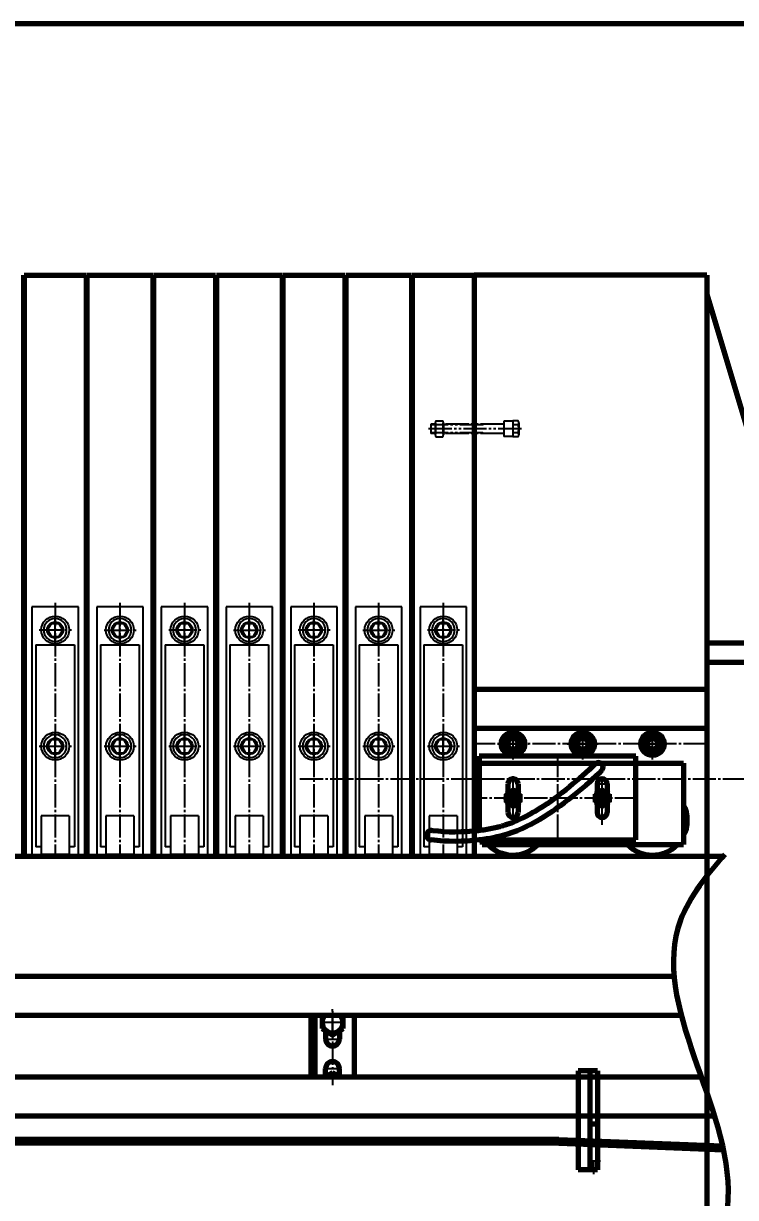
# Model space of a CAD drawing. Header units: millimetres. Extents: x -14850 to 14850, y -10500 to 10500.
# Drawn here: x -2288 to -1369, y 2536 to 4052 of the extents above; entities that cross this region are included whole.
import ezdxf

# ---------------------------------------------------------------- set-up
doc = ezdxf.new("R2010")
doc.units = ezdxf.units.MM
for name, pattern in [('EB_DASH', [6, 3, -3]), ('EB_DASHDOT', [39, 30, -3, 3, -3]), ('EB_DASHDOTDOT', [45, 30, -3, 3, -3, 3, -3])]:
    doc.linetypes.add(name, pattern=pattern)
for name, color, linetype, lineweight in [('CAXA0', 7, 'Continuous', 70), ('CAXA1', 1, 'EB_DASHDOT', 25), ('CAXA2', 6, 'EB_DASH', 25), ('CAXA3', 7, 'Continuous', 25), ('CAXA4', 3, 'Continuous', 25)]:
    doc.layers.add(name, color=color, linetype=linetype, lineweight=lineweight)
doc.styles.add('标准', font='', dxfattribs={"width": 0.667})
doc.styles.get('标准').set_extended_font_data('NSimSun')
doc.dimstyles.new('标准', dxfattribs={"dimscale": 50, "dimtxt": 3.5, "dimasz": 3, "dimexe": 2, "dimexo": 0, "dimtad": 1, "dimdec": 1, "dimzin": 12, "dimdsep": 46, "dimtxsty": '标准', "dimcen": 0, "dimdle": 4, "dimaunit": 1, "dimazin": 2, "dimtfac": 1, "dimtdec": 3, "dimtmove": 0, "dimatfit": 3, "dimfxl": 0, "dimtolj": 1, "dimtzin": 0, "dimarcsym": 0})

# ---------------------------------------------------------------- blocks, each defined once
blk = doc.blocks.new('CAXBLOCK39', base_point=(-1560, 2639))
at = {"layer": 'CAXA0', "linetype": 'Continuous', "lineweight": 70}
for p, q in [((-1547.4, 2699.6), (-1572.4, 2699.6)), ((-1572.4, 2699.6), (-1572.4, 2571.6)), ((-1557.4, 2699.6), (-1557.4, 2571.6)), ((-1547.4, 2699.6), (-1547.4, 2571.6)), ((-1547.4, 2630.6), (-1557.4, 2630.6)), ((-1547.4, 2571.6), (-1572.4, 2571.6))]:
    blk.add_line(p, q, dxfattribs=at)
at = {"layer": 'CAXA1', "linetype": 'EB_DASHDOT', "lineweight": 25}
for p, q in [((-1560, 2608.6), (-1545.4, 2608.6)), ((-1559.5, 2583.6), (-1543.5, 2583.6))]:
    blk.add_line(p, q, dxfattribs=at)
at = {"layer": 'CAXA1', "color": 1, "linetype": 'EB_DASHDOT', "lineweight": 25}
blk.add_line((-1552.4, 2582.5), (-1552.4, 2566), dxfattribs=at)
blk = doc.blocks.new('CAXBLOCK253', base_point=(-1601.5, 3358.4))
at = {"layer": 'CAXA0', "linetype": 'Continuous', "lineweight": 70}
for p, q in [((-1786.4, 3726.7), (-1706.4, 3726.7)), ((-1786.4, 3726.7), (-1786.4, 2976.7)), ((-1706.4, 3726.7), (-1706.4, 2976.7)), ((-1786.4, 2976.7), (-1706.4, 2976.7))]:
    blk.add_line(p, q, dxfattribs=at)
at = {"layer": 'CAXA2', "color": 6, "linetype": 'Continuous', "lineweight": 25}
for p, q in [((-1776.4, 3298.7), (-1776.4, 2976.7)), ((-1716.4, 3298.7), (-1776.4, 3298.7)), ((-1716.4, 2976.7), (-1716.4, 3298.7)), ((-1756.2, 3268.7), (-1751.3, 3277.2)), ((-1751.3, 3277.2), (-1741.5, 3277.2)), ((-1746.4, 3250.8), (-1746.4, 3286.5)), ((-1736.6, 3268.7), (-1741.5, 3277.2)), ((-1736.6, 3268.7), (-1741.5, 3277.2)), ((-1756.2, 3268.7), (-1751.3, 3260.2)), ((-1751.3, 3260.2), (-1741.5, 3260.2)), ((-1736.6, 3268.7), (-1741.5, 3260.2)), ((-1771.4, 3249.7), (-1771.4, 2988.7)), ((-1771.4, 3249.7), (-1721.4, 3249.7)), ((-1721.4, 3249.7), (-1721.4, 2988.7)), ((-1756.2, 3118.7), (-1751.3, 3127.2)), ((-1751.3, 3127.2), (-1741.5, 3127.2)), ((-1746.4, 3100.8), (-1746.4, 3136.5)), ((-1736.6, 3118.7), (-1741.5, 3127.2)), ((-1736.6, 3118.7), (-1741.5, 3127.2)), ((-1756.2, 3118.7), (-1751.3, 3110.2)), ((-1751.3, 3110.2), (-1741.5, 3110.2)), ((-1736.6, 3118.7), (-1741.5, 3110.2)), ((-1764.4, 3028.7), (-1764.4, 2978.7)), ((-1728.4, 3028.7), (-1764.4, 3028.7)), ((-1728.4, 3028.7), (-1728.4, 2978.7)), ((-1764.4, 2988.7), (-1771.4, 2988.7)), ((-1721.4, 2988.7), (-1728.4, 2988.7)), ((-1728.4, 2978.7), (-1764.4, 2978.7))]:
    blk.add_line(p, q, dxfattribs=at)
at = {"layer": 'CAXA2', "color": 6, "linetype": 'EB_DASHDOT', "lineweight": 25}
for p, q in [((-1746.4, 3303.7), (-1746.4, 2976.7)), ((-1766.9, 3268.7), (-1725.3, 3268.7)), ((-1766.9, 3118.7), (-1725.3, 3118.7))]:
    blk.add_line(p, q, dxfattribs=at)
at = {"layer": 'CAXA2', "color": 6, "linetype": 'Continuous', "lineweight": 25}
for centre, radius in [((-1746.4, 3268.7), 18), ((-1746.4, 3268.7), 10.5), ((-1746.4, 3268.7), 9.81), ((-1746.4, 3118.7), 18), ((-1746.4, 3118.7), 18), ((-1746.4, 3118.7), 10.5), ((-1746.4, 3118.7), 10.5), ((-1746.4, 3118.7), 9.81)]:
    blk.add_circle(centre, radius, dxfattribs=at)
for centre, start, end in [((-1746.4, 3268.7), 0, 180), ((-1746.4, 3268.7), 180, 0), ((-1746.4, 3118.7), 0, 180), ((-1746.4, 3118.7), 180, 0)]:
    blk.add_arc(centre, 14.8, start, end, dxfattribs=at)
blk = doc.blocks.new('CAXBLOCK254', base_point=(-1872.4, 3351.7))
at = {"layer": 'CAXA0', "linetype": 'Continuous', "lineweight": 70}
for p, q in [((-1872.4, 3726.7), (-1787.4, 3726.7)), ((-1872.4, 3726.7), (-1872.4, 2976.7)), ((-1787.4, 3726.7), (-1787.4, 2976.7)), ((-1872.4, 2976.7), (-1787.4, 2976.7))]:
    blk.add_line(p, q, dxfattribs=at)
at = {"layer": 'CAXA2', "color": 6, "linetype": 'Continuous', "lineweight": 25}
for p, q in [((-1859.9, 3298.7), (-1859.9, 2976.7)), ((-1799.9, 3298.7), (-1859.9, 3298.7)), ((-1799.9, 2976.7), (-1799.9, 3298.7)), ((-1839.7, 3268.7), (-1834.8, 3277.2)), ((-1834.8, 3277.2), (-1825, 3277.2)), ((-1829.9, 3250.8), (-1829.9, 3286.5)), ((-1820.1, 3268.7), (-1825, 3277.2)), ((-1820.1, 3268.7), (-1825, 3277.2)), ((-1839.7, 3268.7), (-1834.8, 3260.2)), ((-1834.8, 3260.2), (-1825, 3260.2)), ((-1820.1, 3268.7), (-1825, 3260.2)), ((-1854.9, 3249.7), (-1854.9, 2988.7)), ((-1854.9, 3249.7), (-1804.9, 3249.7)), ((-1804.9, 3249.7), (-1804.9, 2988.7)), ((-1839.7, 3118.7), (-1834.8, 3127.2)), ((-1834.8, 3127.2), (-1825, 3127.2)), ((-1829.9, 3100.8), (-1829.9, 3136.5)), ((-1820.1, 3118.7), (-1825, 3127.2)), ((-1820.1, 3118.7), (-1825, 3127.2)), ((-1839.7, 3118.7), (-1834.8, 3110.2)), ((-1834.8, 3110.2), (-1825, 3110.2)), ((-1820.1, 3118.7), (-1825, 3110.2)), ((-1847.9, 3028.7), (-1847.9, 2978.7)), ((-1811.9, 3028.7), (-1847.9, 3028.7)), ((-1811.9, 3028.7), (-1811.9, 2978.7)), ((-1847.9, 2988.7), (-1854.9, 2988.7)), ((-1804.9, 2988.7), (-1811.9, 2988.7)), ((-1811.9, 2978.7), (-1847.9, 2978.7))]:
    blk.add_line(p, q, dxfattribs=at)
at = {"layer": 'CAXA2', "color": 6, "linetype": 'EB_DASHDOT', "lineweight": 25}
for p, q in [((-1829.9, 3303.7), (-1829.9, 2976.7)), ((-1850.4, 3268.7), (-1808.8, 3268.7)), ((-1850.4, 3118.7), (-1808.8, 3118.7))]:
    blk.add_line(p, q, dxfattribs=at)
at = {"layer": 'CAXA2', "color": 6, "linetype": 'Continuous', "lineweight": 25}
for centre, radius in [((-1829.9, 3268.7), 18), ((-1829.9, 3268.7), 10.5), ((-1829.9, 3268.7), 9.81), ((-1829.9, 3118.7), 18), ((-1829.9, 3118.7), 18), ((-1829.9, 3118.7), 10.5), ((-1829.9, 3118.7), 10.5), ((-1829.9, 3118.7), 9.81)]:
    blk.add_circle(centre, radius, dxfattribs=at)
for centre, start, end in [((-1829.9, 3268.7), 0, 180), ((-1829.9, 3268.7), 180, 0), ((-1829.9, 3118.7), 0, 180), ((-1829.9, 3118.7), 180, 0)]:
    blk.add_arc(centre, 14.8, start, end, dxfattribs=at)
blk = doc.blocks.new('CAXBLOCK255', base_point=(-1768.5, 3358.4))
at = {"layer": 'CAXA0', "linetype": 'Continuous', "lineweight": 70}
for p, q in [((-1953.4, 3726.7), (-1873.4, 3726.7)), ((-1953.4, 3726.7), (-1953.4, 2976.7)), ((-1873.4, 3726.7), (-1873.4, 2976.7)), ((-1953.4, 2976.7), (-1873.4, 2976.7))]:
    blk.add_line(p, q, dxfattribs=at)
at = {"layer": 'CAXA2', "color": 6, "linetype": 'Continuous', "lineweight": 25}
for p, q in [((-1943.4, 3298.7), (-1943.4, 2976.7)), ((-1883.4, 3298.7), (-1943.4, 3298.7)), ((-1883.4, 2976.7), (-1883.4, 3298.7)), ((-1923.2, 3268.7), (-1918.3, 3277.2)), ((-1918.3, 3277.2), (-1908.5, 3277.2)), ((-1913.4, 3250.8), (-1913.4, 3286.5)), ((-1903.6, 3268.7), (-1908.5, 3277.2)), ((-1903.6, 3268.7), (-1908.5, 3277.2)), ((-1923.2, 3268.7), (-1918.3, 3260.2)), ((-1918.3, 3260.2), (-1908.5, 3260.2)), ((-1903.6, 3268.7), (-1908.5, 3260.2)), ((-1938.4, 3249.7), (-1938.4, 2988.7)), ((-1938.4, 3249.7), (-1888.4, 3249.7)), ((-1888.4, 3249.7), (-1888.4, 2988.7)), ((-1923.2, 3118.7), (-1918.3, 3127.2)), ((-1918.3, 3127.2), (-1908.5, 3127.2)), ((-1913.4, 3100.8), (-1913.4, 3136.5)), ((-1903.6, 3118.7), (-1908.5, 3127.2)), ((-1903.6, 3118.7), (-1908.5, 3127.2)), ((-1923.2, 3118.7), (-1918.3, 3110.2)), ((-1918.3, 3110.2), (-1908.5, 3110.2)), ((-1903.6, 3118.7), (-1908.5, 3110.2)), ((-1931.4, 3028.7), (-1931.4, 2978.7)), ((-1895.4, 3028.7), (-1931.4, 3028.7)), ((-1895.4, 3028.7), (-1895.4, 2978.7)), ((-1931.4, 2988.7), (-1938.4, 2988.7)), ((-1888.4, 2988.7), (-1895.4, 2988.7)), ((-1895.4, 2978.7), (-1931.4, 2978.7))]:
    blk.add_line(p, q, dxfattribs=at)
at = {"layer": 'CAXA2', "color": 6, "linetype": 'EB_DASHDOT', "lineweight": 25}
for p, q in [((-1913.4, 3303.7), (-1913.4, 2976.7)), ((-1933.9, 3268.7), (-1892.3, 3268.7)), ((-1933.9, 3118.7), (-1892.3, 3118.7))]:
    blk.add_line(p, q, dxfattribs=at)
at = {"layer": 'CAXA2', "color": 6, "linetype": 'Continuous', "lineweight": 25}
for centre, radius in [((-1913.4, 3268.7), 18), ((-1913.4, 3268.7), 10.5), ((-1913.4, 3268.7), 9.81), ((-1913.4, 3118.7), 18), ((-1913.4, 3118.7), 18), ((-1913.4, 3118.7), 10.5), ((-1913.4, 3118.7), 10.5), ((-1913.4, 3118.7), 9.81)]:
    blk.add_circle(centre, radius, dxfattribs=at)
for centre, start, end in [((-1913.4, 3268.7), 0, 180), ((-1913.4, 3268.7), 180, 0), ((-1913.4, 3118.7), 0, 180), ((-1913.4, 3118.7), 180, 0)]:
    blk.add_arc(centre, 14.8, start, end, dxfattribs=at)
blk = doc.blocks.new('CAXBLOCK256', base_point=(-2039.4, 3351.7))
at = {"layer": 'CAXA0', "linetype": 'Continuous', "lineweight": 70}
for p, q in [((-2039.4, 3726.7), (-1954.4, 3726.7)), ((-2039.4, 3726.7), (-2039.4, 2976.7)), ((-1954.4, 3726.7), (-1954.4, 2976.7)), ((-2039.4, 2976.7), (-1954.4, 2976.7))]:
    blk.add_line(p, q, dxfattribs=at)
at = {"layer": 'CAXA2', "color": 6, "linetype": 'Continuous', "lineweight": 25}
for p, q in [((-2026.9, 3298.7), (-2026.9, 2976.7)), ((-1966.9, 3298.7), (-2026.9, 3298.7)), ((-1966.9, 2976.7), (-1966.9, 3298.7)), ((-2006.7, 3268.7), (-2001.8, 3277.2)), ((-2001.8, 3277.2), (-1992, 3277.2)), ((-1996.9, 3250.8), (-1996.9, 3286.5)), ((-1987.1, 3268.7), (-1992, 3277.2)), ((-1987.1, 3268.7), (-1992, 3277.2)), ((-2006.7, 3268.7), (-2001.8, 3260.2)), ((-2001.8, 3260.2), (-1992, 3260.2)), ((-1987.1, 3268.7), (-1992, 3260.2)), ((-2021.9, 3249.7), (-2021.9, 2988.7)), ((-2021.9, 3249.7), (-1971.9, 3249.7)), ((-1971.9, 3249.7), (-1971.9, 2988.7)), ((-2006.7, 3118.7), (-2001.8, 3127.2)), ((-2001.8, 3127.2), (-1992, 3127.2)), ((-1996.9, 3100.8), (-1996.9, 3136.5)), ((-1987.1, 3118.7), (-1992, 3127.2)), ((-1987.1, 3118.7), (-1992, 3127.2)), ((-2006.7, 3118.7), (-2001.8, 3110.2)), ((-2001.8, 3110.2), (-1992, 3110.2)), ((-1987.1, 3118.7), (-1992, 3110.2)), ((-2014.9, 3028.7), (-2014.9, 2978.7)), ((-1978.9, 3028.7), (-2014.9, 3028.7)), ((-1978.9, 3028.7), (-1978.9, 2978.7)), ((-2014.9, 2988.7), (-2021.9, 2988.7)), ((-1971.9, 2988.7), (-1978.9, 2988.7)), ((-1978.9, 2978.7), (-2014.9, 2978.7))]:
    blk.add_line(p, q, dxfattribs=at)
at = {"layer": 'CAXA2', "color": 6, "linetype": 'EB_DASHDOT', "lineweight": 25}
for p, q in [((-1996.9, 3303.7), (-1996.9, 2976.7)), ((-2017.4, 3268.7), (-1975.8, 3268.7)), ((-2017.4, 3118.7), (-1975.8, 3118.7))]:
    blk.add_line(p, q, dxfattribs=at)
at = {"layer": 'CAXA2', "color": 6, "linetype": 'Continuous', "lineweight": 25}
for centre, radius in [((-1996.9, 3268.7), 18), ((-1996.9, 3268.7), 10.5), ((-1996.9, 3268.7), 9.81), ((-1996.9, 3118.7), 18), ((-1996.9, 3118.7), 18), ((-1996.9, 3118.7), 10.5), ((-1996.9, 3118.7), 10.5), ((-1996.9, 3118.7), 9.81)]:
    blk.add_circle(centre, radius, dxfattribs=at)
for centre, start, end in [((-1996.9, 3268.7), 0, 180), ((-1996.9, 3268.7), 180, 0), ((-1996.9, 3118.7), 0, 180), ((-1996.9, 3118.7), 180, 0)]:
    blk.add_arc(centre, 14.8, start, end, dxfattribs=at)
blk = doc.blocks.new('CAXBLOCK257', base_point=(-1935.5, 3358.4))
at = {"layer": 'CAXA0', "linetype": 'Continuous', "lineweight": 70}
for p, q in [((-2120.4, 3726.7), (-2040.4, 3726.7)), ((-2120.4, 3726.7), (-2120.4, 2976.7)), ((-2040.4, 3726.7), (-2040.4, 2976.7)), ((-2120.4, 2976.7), (-2040.4, 2976.7))]:
    blk.add_line(p, q, dxfattribs=at)
at = {"layer": 'CAXA2', "color": 6, "linetype": 'Continuous', "lineweight": 25}
for p, q in [((-2110.4, 3298.7), (-2110.4, 2976.7)), ((-2050.4, 3298.7), (-2110.4, 3298.7)), ((-2050.4, 2976.7), (-2050.4, 3298.7)), ((-2090.2, 3268.7), (-2085.3, 3277.2)), ((-2085.3, 3277.2), (-2075.5, 3277.2)), ((-2080.4, 3250.8), (-2080.4, 3286.5)), ((-2070.6, 3268.7), (-2075.5, 3277.2)), ((-2070.6, 3268.7), (-2075.5, 3277.2)), ((-2090.2, 3268.7), (-2085.3, 3260.2)), ((-2085.3, 3260.2), (-2075.5, 3260.2)), ((-2070.6, 3268.7), (-2075.5, 3260.2)), ((-2105.4, 3249.7), (-2105.4, 2988.7)), ((-2105.4, 3249.7), (-2055.4, 3249.7)), ((-2055.4, 3249.7), (-2055.4, 2988.7)), ((-2090.2, 3118.7), (-2085.3, 3127.2)), ((-2085.3, 3127.2), (-2075.5, 3127.2)), ((-2080.4, 3100.8), (-2080.4, 3136.5)), ((-2070.6, 3118.7), (-2075.5, 3127.2)), ((-2070.6, 3118.7), (-2075.5, 3127.2)), ((-2090.2, 3118.7), (-2085.3, 3110.2)), ((-2085.3, 3110.2), (-2075.5, 3110.2)), ((-2070.6, 3118.7), (-2075.5, 3110.2)), ((-2098.4, 3028.7), (-2098.4, 2978.7)), ((-2062.4, 3028.7), (-2098.4, 3028.7)), ((-2062.4, 3028.7), (-2062.4, 2978.7)), ((-2098.4, 2988.7), (-2105.4, 2988.7)), ((-2055.4, 2988.7), (-2062.4, 2988.7)), ((-2062.4, 2978.7), (-2098.4, 2978.7))]:
    blk.add_line(p, q, dxfattribs=at)
at = {"layer": 'CAXA2', "color": 6, "linetype": 'EB_DASHDOT', "lineweight": 25}
for p, q in [((-2080.4, 3303.7), (-2080.4, 2976.7)), ((-2100.9, 3268.7), (-2059.3, 3268.7)), ((-2100.9, 3118.7), (-2059.3, 3118.7))]:
    blk.add_line(p, q, dxfattribs=at)
at = {"layer": 'CAXA2', "color": 6, "linetype": 'Continuous', "lineweight": 25}
for centre, radius in [((-2080.4, 3268.7), 18), ((-2080.4, 3268.7), 10.5), ((-2080.4, 3268.7), 9.81), ((-2080.4, 3118.7), 18), ((-2080.4, 3118.7), 18), ((-2080.4, 3118.7), 10.5), ((-2080.4, 3118.7), 10.5), ((-2080.4, 3118.7), 9.81)]:
    blk.add_circle(centre, radius, dxfattribs=at)
for centre, start, end in [((-2080.4, 3268.7), 0, 180), ((-2080.4, 3268.7), 180, 0), ((-2080.4, 3118.7), 0, 180), ((-2080.4, 3118.7), 180, 0)]:
    blk.add_arc(centre, 14.8, start, end, dxfattribs=at)
blk = doc.blocks.new('CAXBLOCK258', base_point=(-2206.4, 3351.7))
at = {"layer": 'CAXA0', "linetype": 'Continuous', "lineweight": 70}
for p, q in [((-2206.4, 3726.7), (-2121.4, 3726.7)), ((-2206.4, 3726.7), (-2206.4, 2976.7)), ((-2121.4, 3726.7), (-2121.4, 2976.7)), ((-2206.4, 2976.7), (-2121.4, 2976.7))]:
    blk.add_line(p, q, dxfattribs=at)
at = {"layer": 'CAXA2', "color": 6, "linetype": 'Continuous', "lineweight": 25}
for p, q in [((-2193.9, 3298.7), (-2193.9, 2976.7)), ((-2133.9, 3298.7), (-2193.9, 3298.7)), ((-2133.9, 2976.7), (-2133.9, 3298.7)), ((-2173.7, 3268.7), (-2168.8, 3277.2)), ((-2168.8, 3277.2), (-2159, 3277.2)), ((-2163.9, 3250.8), (-2163.9, 3286.5)), ((-2154.1, 3268.7), (-2159, 3277.2)), ((-2154.1, 3268.7), (-2159, 3277.2)), ((-2173.7, 3268.7), (-2168.8, 3260.2)), ((-2168.8, 3260.2), (-2159, 3260.2)), ((-2154.1, 3268.7), (-2159, 3260.2)), ((-2188.9, 3249.7), (-2188.9, 2988.7)), ((-2188.9, 3249.7), (-2138.9, 3249.7)), ((-2138.9, 3249.7), (-2138.9, 2988.7)), ((-2173.7, 3118.7), (-2168.8, 3127.2)), ((-2168.8, 3127.2), (-2159, 3127.2)), ((-2163.9, 3100.8), (-2163.9, 3136.5)), ((-2154.1, 3118.7), (-2159, 3127.2)), ((-2154.1, 3118.7), (-2159, 3127.2)), ((-2173.7, 3118.7), (-2168.8, 3110.2)), ((-2168.8, 3110.2), (-2159, 3110.2)), ((-2154.1, 3118.7), (-2159, 3110.2)), ((-2181.9, 3028.7), (-2181.9, 2978.7)), ((-2145.9, 3028.7), (-2181.9, 3028.7)), ((-2145.9, 3028.7), (-2145.9, 2978.7)), ((-2181.9, 2988.7), (-2188.9, 2988.7)), ((-2138.9, 2988.7), (-2145.9, 2988.7)), ((-2145.9, 2978.7), (-2181.9, 2978.7))]:
    blk.add_line(p, q, dxfattribs=at)
at = {"layer": 'CAXA2', "color": 6, "linetype": 'EB_DASHDOT', "lineweight": 25}
for p, q in [((-2163.9, 3303.7), (-2163.9, 2976.7)), ((-2184.4, 3268.7), (-2142.8, 3268.7)), ((-2184.4, 3118.7), (-2142.8, 3118.7))]:
    blk.add_line(p, q, dxfattribs=at)
at = {"layer": 'CAXA2', "color": 6, "linetype": 'Continuous', "lineweight": 25}
for centre, radius in [((-2163.9, 3268.7), 18), ((-2163.9, 3268.7), 10.5), ((-2163.9, 3268.7), 9.81), ((-2163.9, 3118.7), 18), ((-2163.9, 3118.7), 18), ((-2163.9, 3118.7), 10.5), ((-2163.9, 3118.7), 10.5), ((-2163.9, 3118.7), 9.81)]:
    blk.add_circle(centre, radius, dxfattribs=at)
for centre, start, end in [((-2163.9, 3268.7), 0, 180), ((-2163.9, 3268.7), 180, 0), ((-2163.9, 3118.7), 0, 180), ((-2163.9, 3118.7), 180, 0)]:
    blk.add_arc(centre, 14.8, start, end, dxfattribs=at)
blk = doc.blocks.new('CAXBLOCK259', base_point=(-2102.5, 3358.4))
at = {"layer": 'CAXA0', "linetype": 'Continuous', "lineweight": 70}
for p, q in [((-2287.4, 3726.7), (-2207.4, 3726.7)), ((-2287.4, 3726.7), (-2287.4, 2976.7)), ((-2207.4, 3726.7), (-2207.4, 2976.7)), ((-2287.4, 2976.7), (-2207.4, 2976.7))]:
    blk.add_line(p, q, dxfattribs=at)
at = {"layer": 'CAXA2', "color": 6, "linetype": 'Continuous', "lineweight": 25}
for p, q in [((-2277.4, 3298.7), (-2277.4, 2976.7)), ((-2217.4, 3298.7), (-2277.4, 3298.7)), ((-2217.4, 2976.7), (-2217.4, 3298.7)), ((-2257.2, 3268.7), (-2252.3, 3277.2)), ((-2252.3, 3277.2), (-2242.5, 3277.2)), ((-2247.4, 3250.8), (-2247.4, 3286.5)), ((-2237.6, 3268.7), (-2242.5, 3277.2)), ((-2237.6, 3268.7), (-2242.5, 3277.2)), ((-2257.2, 3268.7), (-2252.3, 3260.2)), ((-2252.3, 3260.2), (-2242.5, 3260.2)), ((-2237.6, 3268.7), (-2242.5, 3260.2)), ((-2272.4, 3249.7), (-2272.4, 2988.7)), ((-2272.4, 3249.7), (-2222.4, 3249.7)), ((-2222.4, 3249.7), (-2222.4, 2988.7)), ((-2257.2, 3118.7), (-2252.3, 3127.2)), ((-2252.3, 3127.2), (-2242.5, 3127.2)), ((-2247.4, 3100.8), (-2247.4, 3136.5)), ((-2237.6, 3118.7), (-2242.5, 3127.2)), ((-2237.6, 3118.7), (-2242.5, 3127.2)), ((-2257.2, 3118.7), (-2252.3, 3110.2)), ((-2252.3, 3110.2), (-2242.5, 3110.2)), ((-2237.6, 3118.7), (-2242.5, 3110.2)), ((-2265.4, 3028.7), (-2265.4, 2978.7)), ((-2229.4, 3028.7), (-2265.4, 3028.7)), ((-2229.4, 3028.7), (-2229.4, 2978.7)), ((-2265.4, 2988.7), (-2272.4, 2988.7)), ((-2222.4, 2988.7), (-2229.4, 2988.7)), ((-2229.4, 2978.7), (-2265.4, 2978.7))]:
    blk.add_line(p, q, dxfattribs=at)
at = {"layer": 'CAXA2', "color": 6, "linetype": 'EB_DASHDOT', "lineweight": 25}
for p, q in [((-2247.4, 3303.7), (-2247.4, 2976.7)), ((-2267.9, 3268.7), (-2226.3, 3268.7)), ((-2267.9, 3118.7), (-2226.3, 3118.7))]:
    blk.add_line(p, q, dxfattribs=at)
at = {"layer": 'CAXA2', "color": 6, "linetype": 'Continuous', "lineweight": 25}
for centre, radius in [((-2247.4, 3268.7), 18), ((-2247.4, 3268.7), 10.5), ((-2247.4, 3268.7), 9.81), ((-2247.4, 3118.7), 18), ((-2247.4, 3118.7), 18), ((-2247.4, 3118.7), 10.5), ((-2247.4, 3118.7), 10.5), ((-2247.4, 3118.7), 9.81)]:
    blk.add_circle(centre, radius, dxfattribs=at)
for centre, start, end in [((-2247.4, 3268.7), 0, 180), ((-2247.4, 3268.7), 180, 0), ((-2247.4, 3118.7), 0, 180), ((-2247.4, 3118.7), 180, 0)]:
    blk.add_arc(centre, 14.8, start, end, dxfattribs=at)
blk = doc.blocks.new('CAXBLOCK311', base_point=(-1566.4, 3121.7))
at = {"layer": 'CAXA0'}
for p, q in [((-1566.4, 3135.5), (-1578.4, 3128.6)), ((-1578.4, 3128.6), (-1578.4, 3114.7)), ((-1554.4, 3128.6), (-1566.4, 3135.5)), ((-1554.4, 3114.7), (-1554.4, 3128.6)), ((-1578.4, 3114.7), (-1566.4, 3107.8)), ((-1566.4, 3107.8), (-1554.4, 3114.7))]:
    blk.add_line(p, q, dxfattribs=at)
blk.add_circle((-1566.4, 3121.7), 12, dxfattribs=at)
at = {"layer": 'CAXA1', "linetype": 'EB_DASHDOT', "lineweight": 25}
for p, q in [((-1566.4, 3104.8), (-1566.4, 3138.5)), ((-1551.4, 3121.7), (-1581.4, 3121.7))]:
    blk.add_line(p, q, dxfattribs=at)
blk = doc.blocks.new('CAXBLOCK312', base_point=(-1566.4, 3121.7))
at = {"layer": 'CAXA0'}
for radius in [15, 8.75]:
    blk.add_circle((-1566.4, 3121.7), radius, dxfattribs=at)
at = {"layer": 'CAXA1', "color": 1, "linetype": 'EB_DASHDOT', "lineweight": 25}
for p, q in [((-1566.4, 3101.7), (-1566.4, 3141.7)), ((-1586.4, 3121.7), (-1546.4, 3121.7))]:
    blk.add_line(p, q, dxfattribs=at)
blk = doc.blocks.new('CAXBLOCK313', base_point=(-1476.4, 3121.7))
at = {"layer": 'CAXA0'}
for p, q in [((-1488.4, 3128.6), (-1476.4, 3135.5)), ((-1488.4, 3114.7), (-1488.4, 3128.6)), ((-1476.4, 3135.5), (-1464.4, 3128.6)), ((-1464.4, 3128.6), (-1464.4, 3114.7)), ((-1476.4, 3107.8), (-1488.4, 3114.7)), ((-1464.4, 3114.7), (-1476.4, 3107.8))]:
    blk.add_line(p, q, dxfattribs=at)
blk.add_circle((-1476.4, 3121.7), 12, dxfattribs=at)
at = {"layer": 'CAXA1', "linetype": 'EB_DASHDOT', "lineweight": 25}
for p, q in [((-1476.4, 3104.8), (-1476.4, 3138.5)), ((-1491.4, 3121.7), (-1461.4, 3121.7))]:
    blk.add_line(p, q, dxfattribs=at)
blk = doc.blocks.new('CAXBLOCK314', base_point=(-1476.4, 3121.7))
at = {"layer": 'CAXA0'}
for radius in [15, 8.75]:
    blk.add_circle((-1476.4, 3121.7), radius, dxfattribs=at)
at = {"layer": 'CAXA1', "color": 1, "linetype": 'EB_DASHDOT', "lineweight": 25}
for p, q in [((-1476.4, 3101.7), (-1476.4, 3141.7)), ((-1456.4, 3121.7), (-1496.4, 3121.7))]:
    blk.add_line(p, q, dxfattribs=at)
blk = doc.blocks.new('CAXBLOCK315', base_point=(-1476.4, 3121.7))
at = {"layer": 'CAXA0'}
blk.add_circle((-1476.4, 3121.7), 6.92, dxfattribs=at)
at = {"layer": 'CAXA1', "linetype": 'EB_DASHDOT', "lineweight": 25}
for p, q in [((-1476.4, 3110.7), (-1476.4, 3132.7)), ((-1487.4, 3121.7), (-1465.4, 3121.7))]:
    blk.add_line(p, q, dxfattribs=at)
at = {"layer": 'CAXA3'}
blk.add_arc((-1476.4, 3121.7), 8, 270, 190, dxfattribs=at)
blk = doc.blocks.new('CAXBLOCK316', base_point=(-1566.4, 3121.7))
at = {"layer": 'CAXA0'}
blk.add_circle((-1566.4, 3121.7), 6.92, dxfattribs=at)
at = {"layer": 'CAXA1', "linetype": 'EB_DASHDOT', "lineweight": 25}
for p, q in [((-1566.4, 3110.7), (-1566.4, 3132.7)), ((-1577.4, 3121.7), (-1555.4, 3121.7))]:
    blk.add_line(p, q, dxfattribs=at)
at = {"layer": 'CAXA3'}
blk.add_arc((-1566.4, 3121.7), 8, 270, 190, dxfattribs=at)
blk = doc.blocks.new('CAXBLOCK317', base_point=(-1656.4, 3121.7))
at = {"layer": 'CAXA0'}
for p, q in [((-1656.4, 3135.5), (-1668.4, 3128.6)), ((-1668.4, 3128.6), (-1668.4, 3114.7)), ((-1644.4, 3128.6), (-1656.4, 3135.5)), ((-1644.4, 3114.7), (-1644.4, 3128.6)), ((-1668.4, 3114.7), (-1656.4, 3107.8)), ((-1656.4, 3107.8), (-1644.4, 3114.7))]:
    blk.add_line(p, q, dxfattribs=at)
blk.add_circle((-1656.4, 3121.7), 12, dxfattribs=at)
at = {"layer": 'CAXA1', "linetype": 'EB_DASHDOT', "lineweight": 25}
for p, q in [((-1656.4, 3104.8), (-1656.4, 3138.5)), ((-1641.4, 3121.7), (-1671.4, 3121.7))]:
    blk.add_line(p, q, dxfattribs=at)
blk = doc.blocks.new('CAXBLOCK318', base_point=(-1656.4, 3121.7))
at = {"layer": 'CAXA0'}
for radius in [15, 8.75]:
    blk.add_circle((-1656.4, 3121.7), radius, dxfattribs=at)
at = {"layer": 'CAXA1', "color": 1, "linetype": 'EB_DASHDOT', "lineweight": 25}
for p, q in [((-1656.4, 3101.7), (-1656.4, 3141.7)), ((-1676.4, 3121.7), (-1636.4, 3121.7))]:
    blk.add_line(p, q, dxfattribs=at)
blk = doc.blocks.new('CAXBLOCK319', base_point=(-1656.4, 3121.7))
at = {"layer": 'CAXA0'}
blk.add_circle((-1656.4, 3121.7), 6.92, dxfattribs=at)
at = {"layer": 'CAXA1', "linetype": 'EB_DASHDOT', "lineweight": 25}
for p, q in [((-1656.4, 3110.7), (-1656.4, 3132.7)), ((-1667.4, 3121.7), (-1645.4, 3121.7))]:
    blk.add_line(p, q, dxfattribs=at)
at = {"layer": 'CAXA3'}
blk.add_arc((-1656.4, 3121.7), 8, 270, 190, dxfattribs=at)
blk = doc.blocks.new('CAXBLOCK320', base_point=(-1476.4, 3121.7))
at = {"layer": 'CAXA0'}
blk.add_circle((-1476.4, 3121.7), 6.92, dxfattribs=at)
at = {"layer": 'CAXA1', "linetype": 'EB_DASHDOT', "lineweight": 25}
for p, q in [((-1476.4, 3110.7), (-1476.4, 3132.7)), ((-1487.4, 3121.7), (-1465.4, 3121.7))]:
    blk.add_line(p, q, dxfattribs=at)
at = {"layer": 'CAXA3'}
blk.add_arc((-1476.4, 3121.7), 8, 270, 190, dxfattribs=at)
blk = doc.blocks.new('CAXBLOCK321', base_point=(-1566.4, 3121.7))
at = {"layer": 'CAXA0'}
blk.add_circle((-1566.4, 3121.7), 6.92, dxfattribs=at)
at = {"layer": 'CAXA1', "linetype": 'EB_DASHDOT', "lineweight": 25}
for p, q in [((-1566.4, 3110.7), (-1566.4, 3132.7)), ((-1577.4, 3121.7), (-1555.4, 3121.7))]:
    blk.add_line(p, q, dxfattribs=at)
at = {"layer": 'CAXA3'}
blk.add_arc((-1566.4, 3121.7), 8, 270, 190, dxfattribs=at)
blk = doc.blocks.new('CAXBLOCK322', base_point=(-1656.4, 3121.7))
at = {"layer": 'CAXA0'}
blk.add_circle((-1656.4, 3121.7), 6.92, dxfattribs=at)
at = {"layer": 'CAXA1', "linetype": 'EB_DASHDOT', "lineweight": 25}
for p, q in [((-1656.4, 3110.7), (-1656.4, 3132.7)), ((-1667.4, 3121.7), (-1645.4, 3121.7))]:
    blk.add_line(p, q, dxfattribs=at)
at = {"layer": 'CAXA3'}
blk.add_arc((-1656.4, 3121.7), 8, 270, 190, dxfattribs=at)
blk = doc.blocks.new('CAXBLOCK323', base_point=(-1541.4, 3051.7))
at = {"layer": 'CAXA0'}
for p, q in [((-1541.4, 3062.1), (-1550.4, 3056.9)), ((-1532.4, 3056.9), (-1541.4, 3062.1)), ((-1550.4, 3056.9), (-1550.4, 3046.5)), ((-1550.4, 3046.5), (-1541.4, 3041.3)), ((-1541.4, 3041.3), (-1532.4, 3046.5)), ((-1532.4, 3056.9), (-1532.4, 3046.5))]:
    blk.add_line(p, q, dxfattribs=at)
blk.add_circle((-1541.4, 3051.7), 9, dxfattribs=at)
at = {"layer": 'CAXA1', "linetype": 'EB_DASHDOT', "lineweight": 25}
for p, q in [((-1541.4, 3039.3), (-1541.4, 3064.1)), ((-1552.4, 3051.7), (-1530.4, 3051.7))]:
    blk.add_line(p, q, dxfattribs=at)
blk = doc.blocks.new('CAXBLOCK324', base_point=(-1656.4, 3051.7))
at = {"layer": 'CAXA0'}
for p, q in [((-1656.4, 3062.1), (-1665.4, 3056.9)), ((-1647.4, 3056.9), (-1656.4, 3062.1)), ((-1665.4, 3056.9), (-1665.4, 3046.5)), ((-1665.4, 3046.5), (-1656.4, 3041.3)), ((-1656.4, 3041.3), (-1647.4, 3046.5)), ((-1647.4, 3056.9), (-1647.4, 3046.5))]:
    blk.add_line(p, q, dxfattribs=at)
blk.add_circle((-1656.4, 3051.7), 9, dxfattribs=at)
at = {"layer": 'CAXA1', "linetype": 'EB_DASHDOT', "lineweight": 25}
for p, q in [((-1656.4, 3039.3), (-1656.4, 3064.1)), ((-1667.4, 3051.7), (-1645.4, 3051.7))]:
    blk.add_line(p, q, dxfattribs=at)
blk = doc.blocks.new('CAXBLOCK325', base_point=(-1644, 3028.7))
at = {"layer": 'CAXA0', "color": 3, "linetype": 'Continuous', "lineweight": 70}
for p, q in [((-1497.9, 3105.7), (-1699.9, 3105.7)), ((-1699.9, 3105.7), (-1699.9, 3009.8)), ((-1497.9, 2997.7), (-1497.9, 3105.7)), ((-1662.9, 3070.2), (-1662.9, 3033.2)), ((-1649.9, 3070.2), (-1649.9, 3033.2)), ((-1547.9, 3070.2), (-1547.9, 3033.2)), ((-1534.9, 3070.2), (-1534.9, 3033.2)), ((-1760.4, 3009.6), (-1761.9, 3009.8)), ((-1699.9, 2997.7), (-1497.9, 2997.7))]:
    blk.add_line(p, q, dxfattribs=at)
for centre, radius, start, end in [((-1546.1, 3091.5), 6, 320.554, 140.554), ((-1656.4, 3070.2), 6.5, 0, 180), ((-1541.4, 3070.2), 6.5, 0, 180), ((-1656.4, 3033.2), 6.5, 180, 0), ((-1541.4, 3033.2), 6.5, 180, 0), ((-1761.9, 3003.8), 6, 82.8627, 270)]:
    blk.add_arc(centre, radius, start, end, dxfattribs=at)
for points, knots in [([(-1550.3, 3095.8), (-1560.8, 3085.5), (-1584.1, 3064.9), (-1615.7, 3041.2), (-1644.2, 3025.1), (-1664.7, 3016.8), (-1683.7, 3012.1), (-1714.9, 3007.3), (-1740.9, 3007.2), (-1760.4, 3009.6)], [0, 0, 0, 0, 43.349322, 91.29032, 116.414644, 141.538968, 159.330503, 177.122038, 236.522127, 236.522127, 236.522127, 236.522127]), ([(-1541.5, 3087.6), (-1552.4, 3076.9), (-1576.3, 3055.7), (-1615.9, 3026), (-1658, 3004.6), (-1708, 2995.3), (-1741.4, 2995.2), (-1761.9, 2997.7)], [0, 0, 0, 0, 45.900028, 96.029548, 148.572063, 185.779511, 247.891233, 247.891233, 247.891233, 247.891233])]:
    blk.add_open_spline(points, degree=3, knots=knots, dxfattribs=at)
at = {"layer": 'CAXA1', "color": 3, "linetype": 'EB_DASHDOT', "lineweight": 25}
for p, q in [((-1598.9, 3108.7), (-1598.9, 2994.7)), ((-1656.4, 3079.8), (-1656.4, 3020.3)), ((-1541.4, 3017.4), (-1541.4, 3079.7)), ((-1550.9, 3070.2), (-1531.9, 3070.2)), ((-1494.9, 3051.7), (-1702.9, 3051.7))]:
    blk.add_line(p, q, dxfattribs=at)
blk = doc.blocks.new('*D869')
at = {"layer": 'CAXA4', "linetype": 'Continuous', "lineweight": 25}
for points in [[(-11382.4, 8429.3), (-11232.4, 8448.1), (-11232.4, 8410.6)], [(657.6, 8429.3), (507.6, 8448.1), (507.6, 8410.6)]]:
    blk.add_hatch(color=0, dxfattribs=at).paths.add_polyline_path(points, flags=0)
at = {"layer": 'CAXA4', "color": 0, "linetype": 'Continuous', "lineweight": 25}
for p, q in [((-11382.4, 3016.7), (-11382.4, 8529.3)), ((657.6, 3326.7), (657.6, 8529.3)), ((657.6, 8429.3), (-11382.4, 8429.3))]:
    blk.add_line(p, q, dxfattribs=at)
at = {"layer": 'CAXA4', "color": 0, "linetype": 'Continuous', "lineweight": 25, "insert": (-5597.3, 8700.3), "char_height": 175, "attachment_point": 1, "style": '标准'}
blk.add_mtext('\\fNSimSun|b0|i0|p34;12040', dxfattribs=at)

msp = doc.modelspace()

# ---------------------------------------------------------------- linework, layer by layer
at = {"layer": 'CAXA0'}
for p, q in [((-10717.38, 4051.67), (-1918.4, 4051.67)), ((-1918.4, 4051.67), (-1026.43, 4051.67)), ((-1706.38, 3726.67), (-1706.38, 2976.72)), ((-1406.38, 3726.67), (-1706.38, 3726.67)), ((-1406.38, 3726.67), (-1406.38, 2976.72)), ((-1406.38, 3701.67), (-1271.38, 3251.67)), ((-1271.38, 3251.67), (-1406.38, 3251.67)), ((-1271.38, 3226.67), (-1406.38, 3226.67)), ((-1406.38, 3191.67), (-1706.38, 3191.67)), ((-1406.38, 3141.67), (-1706.38, 3141.67)), ((-1696.38, 3096.67), (-1436.38, 3096.67)), ((-1436.38, 3096.67), (-1436.38, 2991.67)), ((-1696.38, 2997.67), (-1696.38, 2991.67)), ((-1696.38, 2991.67), (-1436.38, 2991.67)), ((-8215.48, 2976.67), (-1384.61, 2976.67)), ((-1406.38, 2976.72), (-1406.38, 1726.67)), ((-1899.39, 2771.63), (-1902.88, 2769.62)), ((-1902.88, 2769.62), (-1902.88, 2754.03)), ((-1875.88, 2769.62), (-1879.37, 2771.63)), ((-1875.88, 2754.03), (-1875.88, 2769.62)), ((-1902.88, 2754.03), (-1889.38, 2746.24)), ((-1889.38, 2746.24), (-1875.88, 2754.03)), ((-1889.38, 2697.03), (-1898.73, 2691.63)), ((-1880.03, 2691.63), (-1889.38, 2697.03))]:
    msp.add_line(p, q, dxfattribs=at)
at = {"layer": 'CAXA0', "linetype": 'Continuous', "lineweight": 70}
for p, q in [((-2288.38, 3726.67), (-2288.38, 2976.67)), ((-2287.38, 3726.67), (-2287.38, 2976.67)), ((-2121.38, 3726.67), (-2121.38, 2976.67)), ((-2120.38, 3726.67), (-2120.38, 2976.67)), ((-1954.38, 3726.67), (-1954.38, 2976.67)), ((-1953.38, 3726.67), (-1953.38, 2976.67)), ((-1787.38, 3726.67), (-1787.38, 2976.67)), ((-1786.38, 3726.67), (-1786.38, 2976.67)), ((-1706.38, 3726.67), (-1706.38, 2976.67)), ((-8215.48, 2821.63), (-1448.52, 2821.63)), ((-8215.48, 2771.63), (-1439.32, 2771.63)), ((-8215.48, 2691.63), (-1413.46, 2691.63)), ((-8215.48, 2641.63), (-1396.63, 2641.63))]:
    msp.add_line(p, q, dxfattribs=at)
at = {"layer": 'CAXA0', "linetype": 'EB_DASHDOTDOT', "lineweight": 25}
for p, q in [((-1756.71, 3534.45), (-1762.39, 3534.45)), ((-1762.39, 3534.45), (-1762.39, 3522.45)), ((-1756.71, 3536.25), (-1756.71, 3520.66)), ((-1755.94, 3538.85), (-1747.08, 3538.85)), ((-1747.08, 3533.65), (-1755.94, 3533.65)), ((-1668.45, 3534.45), (-1746.66, 3534.45)), ((-1746.31, 3536.25), (-1746.31, 3520.66)), ((-1668.45, 3538.45), (-1668.45, 3518.45)), ((-1656.45, 3538.45), (-1668.45, 3538.45)), ((-1649.72, 3538.85), (-1656.45, 3538.85)), ((-1656.45, 3538.85), (-1656.45, 3518.06)), ((-1656.45, 3538.45), (-1656.45, 3518.45)), ((-1656.45, 3538.45), (-1656.45, 3518.45)), ((-1656.45, 3534.45), (-1656.45, 3522.45)), ((-1649.72, 3533.65), (-1656.45, 3533.65)), ((-1648.95, 3536.25), (-1648.95, 3520.66)), ((-1756.71, 3522.45), (-1762.39, 3522.45)), ((-1747.08, 3523.26), (-1755.94, 3523.26)), ((-1755.94, 3518.06), (-1747.08, 3518.06)), ((-1668.45, 3522.45), (-1746.66, 3522.45)), ((-1656.45, 3518.45), (-1668.45, 3518.45)), ((-1649.72, 3523.26), (-1656.45, 3523.26)), ((-1649.72, 3518.06), (-1656.45, 3518.06))]:
    msp.add_line(p, q, dxfattribs=at)
at = {"layer": 'CAXA0', "color": 7, "linetype": 'Continuous', "lineweight": 70}
for p, q in [((-1677.38, 2976.67), (-1467.17, 2976.67)), ((-1917.38, 2771.63), (-1917.38, 2691.63)), ((-1912.38, 2771.63), (-1912.38, 2691.63)), ((-1861.38, 2771.63), (-1861.38, 2691.63)), ((-1917.38, 2748.63), (-1912.38, 2748.63)), ((-1898.38, 2751.76), (-1898.38, 2740.63)), ((-1880.38, 2751.76), (-1880.38, 2740.63)), ((-1898.38, 2691.63), (-1898.38, 2702.63)), ((-1880.38, 2691.63), (-1880.38, 2702.63))]:
    msp.add_line(p, q, dxfattribs=at)
at = {"layer": 'CAXA0', "color": 3, "linetype": 'Continuous', "lineweight": 70}
for p, q in [((-1597.38, 2611.12), (-10676.37, 2611.12)), ((-1597.38, 2611.12), (-1386.05, 2602.61)), ((-1597.38, 2606.12), (-10676.37, 2606.12)), ((-1597.38, 2606.12), (-1384.95, 2597.57))]:
    msp.add_line(p, q, dxfattribs=at)
at = {"layer": 'CAXA0'}
for centre, radius in [((-1656.38, 3121.67), 8.25), ((-1476.38, 3121.67), 8.25), ((-1476.38, 3121.67), 8.25), ((-1656.38, 3051.67), 5), ((-1541.38, 3051.67), 5)]:
    msp.add_circle(centre, radius, dxfattribs=at)
at = {"layer": 'CAXA0', "linetype": 'EB_DASHDOTDOT', "lineweight": 25}
for centre, radius, start, end in [((-1751.92, 3536.25), 4.79, 147.13277, 212.86723), ((-1738.71, 3528.45), 18, 163.22135, 196.77865), ((-1751.1, 3536.25), 4.79, 327.13277, 32.86723), ((-1764.31, 3528.45), 18, 343.22135, 16.77865), ((-1653.74, 3536.25), 4.79, 327.13277, 32.86723), ((-1666.95, 3528.45), 18, 343.22135, 16.77865), ((-1751.92, 3520.66), 4.79, 147.13277, 212.86723), ((-1751.1, 3520.66), 4.79, 327.13277, 32.86723), ((-1653.74, 3520.66), 4.79, 327.13277, 32.86723)]:
    msp.add_arc(centre, radius, start, end, dxfattribs=at)
at = {"layer": 'CAXA0'}
for centre, radius, start, end in [((-1656.38, 3023.17), 45, 165.16489, 197.25559), ((-1476.38, 3023.17), 45, 332.73396, 27.26604), ((-1656.38, 3023.17), 45, 224.427, 325.48189), ((-1476.38, 3023.17), 45, 224.427, 315.573), ((-1889.38, 2761.82), 13.5, 133.40265, 46.59735), ((-1889.38, 2681.44), 13.5, 49.02, 130.98)]:
    msp.add_arc(centre, radius, start, end, dxfattribs=at)
at = {"layer": 'CAXA0', "color": 7, "linetype": 'Continuous', "lineweight": 70}
for centre, start, end in [((-1889.38, 2740.63), 180, 0), ((-1889.38, 2702.63), 0, 180)]:
    msp.add_arc(centre, 9, start, end, dxfattribs=at)
at = {"layer": 'CAXA0', "linetype": 'Continuous', "lineweight": 70}
msp.add_open_spline([(-1382.78, 2978.7), (-1405.71, 2953.42), (-1510.76, 2821.43), (-1325.18, 2595.94), (-1406.64, 2426.29), (-1431.38, 2376.67)], degree=3, knots=[0, 0, 0, 0, 103.5904541, 472.5050994, 640.7828721, 640.7828721, 640.7828721, 640.7828721], dxfattribs=at)
at = {"layer": 'CAXA1', "linetype": 'EB_DASHDOTDOT', "lineweight": 25}
msp.add_line((-1645.41, 3528.45), (-1765.39, 3528.45), dxfattribs=at)
at = {"layer": 'CAXA1', "linetype": 'EB_DASHDOT', "lineweight": 25}
for p, q in [((-1566.38, 3105.59), (-1566.38, 3137.76)), ((-1656.38, 3109.67), (-1656.38, 3133.67)), ((-1656.38, 3110.42), (-1656.38, 3132.92)), ((-1566.38, 3109.67), (-1566.38, 3133.67)), ((-1476.38, 3109.67), (-1476.38, 3133.67)), ((-1476.38, 3110.42), (-1476.38, 3132.92)), ((-1406.38, 3121.67), (-1706.38, 3121.67)), ((-1670.71, 3121.67), (-1642.05, 3121.67)), ((-1668.38, 3121.67), (-1644.38, 3121.67)), ((-1667.63, 3121.67), (-1645.13, 3121.67)), ((-1580.71, 3121.67), (-1552.05, 3121.67)), ((-1578.38, 3121.67), (-1554.38, 3121.67)), ((-1577.63, 3121.67), (-1555.13, 3121.67)), ((-1490.71, 3121.67), (-1462.05, 3121.67)), ((-1488.38, 3121.67), (-1464.38, 3121.67)), ((-1487.63, 3121.67), (-1465.13, 3121.67)), ((-1664.38, 3051.67), (-1648.38, 3051.67)), ((-1656.38, 3043.67), (-1656.38, 3059.67)), ((-1549.38, 3051.67), (-1533.38, 3051.67)), ((-1541.38, 3043.67), (-1541.38, 3059.67)), ((-1889.38, 2743.24), (-1889.38, 2780.41)), ((-1872.88, 2761.82), (-1905.88, 2761.82))]:
    msp.add_line(p, q, dxfattribs=at)
at = {"layer": 'CAXA1', "color": 1, "linetype": 'EB_DASHDOT', "lineweight": 25}
for p, q in [((-1931.43, 3076.67), (-486.42, 3076.67)), ((-1889.38, 2776.5), (-1889.38, 2681.05)), ((-1900.56, 2740.63), (-1878.42, 2740.63)), ((-1900.56, 2702.63), (-1878.42, 2702.63))]:
    msp.add_line(p, q, dxfattribs=at)
at = {"layer": 'CAXA3', "color": 7, "linetype": 'EB_DASHDOTDOT', "lineweight": 25}
for p, q in [((-1756.71, 3533.55), (-1762.39, 3533.55)), ((-1695.19, 3533.55), (-1746.31, 3533.55)), ((-1695.19, 3533.55), (-1693.96, 3534.45)), ((-1756.71, 3523.35), (-1762.39, 3523.35)), ((-1695.19, 3523.35), (-1746.31, 3523.35)), ((-1695.19, 3523.35), (-1693.96, 3522.45))]:
    msp.add_line(p, q, dxfattribs=at)
at = {"layer": 'CAXA3', "linetype": 'Continuous', "lineweight": 25}
for centre in [(-1656.38, 3051.67), (-1541.38, 3051.67)]:
    msp.add_arc(centre, 6, 90, 0, dxfattribs=at)

# ---------------------------------------------------------------- block references
at = {"layer": 'CAXA0', "linetype": 'Continuous', "lineweight": 70}
for name, p in [('CAXBLOCK259', (-2102.53, 3358.38)), ('CAXBLOCK258', (-2206.38, 3351.67)), ('CAXBLOCK257', (-1935.53, 3358.38)), ('CAXBLOCK256', (-2039.38, 3351.67)), ('CAXBLOCK255', (-1768.53, 3358.38)), ('CAXBLOCK254', (-1872.38, 3351.67)), ('CAXBLOCK253', (-1601.53, 3358.38)), ('CAXBLOCK325', (-1644.02, 3028.67)), ('CAXBLOCK324', (-1656.38, 3051.67)), ('CAXBLOCK323', (-1541.38, 3051.67)), ('CAXBLOCK39', (-1560.02, 2638.97))]:
    msp.add_blockref(name, p, dxfattribs=at)
at = {"layer": 'CAXA0'}
for name, p in [('CAXBLOCK318', (-1656.38, 3121.67)), ('CAXBLOCK317', (-1656.38, 3121.67)), ('CAXBLOCK312', (-1566.38, 3121.67)), ('CAXBLOCK311', (-1566.38, 3121.67)), ('CAXBLOCK314', (-1476.38, 3121.67)), ('CAXBLOCK313', (-1476.38, 3121.67)), ('CAXBLOCK322', (-1656.38, 3121.67)), ('CAXBLOCK321', (-1566.38, 3121.67)), ('CAXBLOCK320', (-1476.38, 3121.67))]:
    msp.add_blockref(name, p, dxfattribs=at)
at = {"layer": 'CAXA2', "linetype": 'Continuous', "lineweight": 70}
for name, p in [('CAXBLOCK319', (-1656.38, 3121.67)), ('CAXBLOCK316', (-1566.38, 3121.67)), ('CAXBLOCK315', (-1476.38, 3121.67))]:
    msp.add_blockref(name, p, dxfattribs=at)

# ---------------------------------------------------------------- dimensions: what is measured, and where the dimension line sits
at = {"layer": 'CAXA4'}
dim = msp.add_linear_dim(base=(-5362.38, 8429.33), p1=(657.62, 3326.67), p2=(-11382.38, 3016.67), text='\\fNSimSun;12040', dimstyle='标准', dxfattribs=at)
dim.commit()
dim.dimension.update_dxf_attribs({"geometry": '*D869', "text_midpoint": (-5362.38, 8580.46)})

doc.saveas('drawing.dxf')
